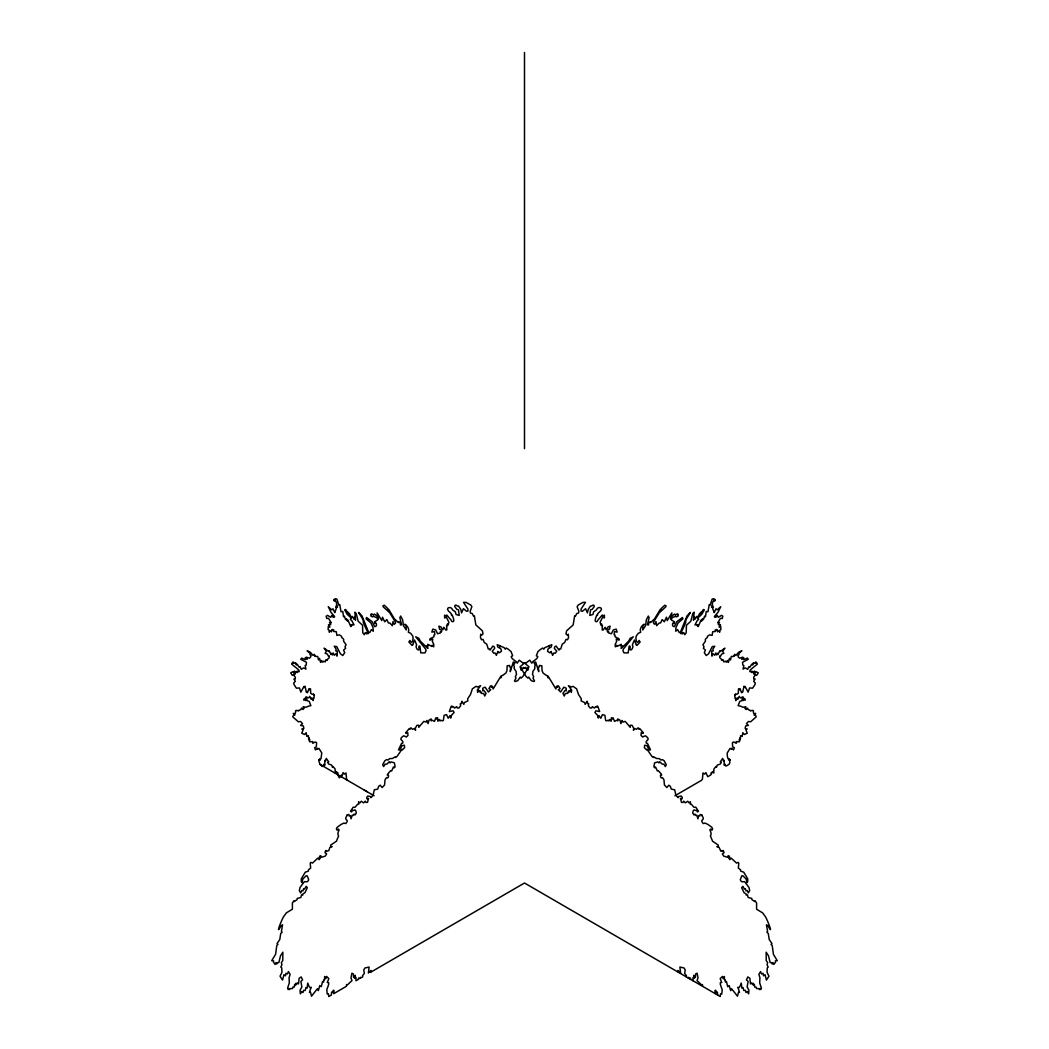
<?xml version="1.0" encoding="UTF-8"?>
<svg xmlns="http://www.w3.org/2000/svg" width="1049" height="1049" viewBox="0 0 1049 1049"><rect width="100%" height="100%" fill="white"/><g stroke="black" fill="none" stroke-linecap="round" stroke-linejoin="round"><path stroke-width="1.5" d="M374.126 795.785L319.932 764.341L319.001 761.443L319.525 758.886L320.994 758.742L321.768 752.933L318.909 748.409L317.637 749.183L317.559 748.252L315.434 749.891L314.648 747.688L316.326 746.901L316.614 742.81C314.884 740.017 311.684 745.996 312.786 741.604L309.665 741.774L308.917 739.794L309.98 739.938L308.458 738.299C310.91 738.47 307.213 736.975 308.445 735.755L306.832 736.385L306.164 732.7L304.682 734.497L301.732 733.225L302.977 730.288L301.981 728.819L302.833 729.409L303.882 728.281L303.331 725.96L300.591 725.41L302.545 723.653L300.525 721.463L298.388 721.83L292.789 716.847L293.379 715.405L294.861 715.116L293.261 713.425L295.215 713.726L295.634 711.996C295.189 709.583 296.657 710.475 298.703 710.947L298.611 710.396C299.726 709.963 301.024 710.081 301.43 708.127L302.951 709.465L303.122 708.049L303.961 708.639L303.24 706.685C307.409 708.219 305.836 706.265 310.884 705.649L309.206 701.388L306.964 700.601L306.662 698.464L305.797 700.548C306.033 697.926 302.164 702.424 304.328 698.555L305.679 698.634C304.997 693.966 309.088 700.548 309.665 696.352L311.291 699.316C311.527 694.464 314.11 704.98 313.008 698.372L313.769 698.791L314.385 695.015L313.599 695.225L313.599 693.822L312.34 694.346L310.701 693.31L310.504 688.878L309.403 688.655L309.022 689.993L308.878 689.036L307.423 692.746L306.819 691.579L306.347 692.222L305.036 686.256L304.079 687.528L303.935 686.452L300.84 692.143L299.463 687.96L296.408 688.196L294.1 684.656L293.707 682.991L295.333 681.326L293.877 679.018L295.175 679.057L295.32 677.221L293.786 675.189L294.992 674.101L292.343 675.372L290.704 672.842L292.632 671.806L294.625 673.524L294.061 671.727L295.293 673.13L294.271 671.124L296.683 672.475L297.588 672.357L296.998 671.19L299.201 671.635L298.847 669.983L291.688 664.148L292.081 663.007L293.51 663.165L292.973 661.932L294.022 663.23L295.582 662.627L296.408 665.04L296.447 664.083C297.759 663.086 299.044 669.419 300.014 666.561L301.338 669.314L303.699 667.859L305.941 669.131L305.154 665.486L306.19 665.079L306.478 662.312L300.735 659.297L301.64 658.09L305.403 659.716L305.233 657.762L307.291 659.205L306.19 657.159L309.468 658.169L310.622 657.002L311.107 655.494L309.953 654.694L310.098 653.383L307.134 650.76L310.386 652.321L313.074 655.455L314.228 654.274L314.831 656.11L315.028 655.402L315.579 656.49L317.703 656.425L318.49 659.939L319.499 658.379L320.601 662.391L321.02 660.424L321.23 661.696L321.859 660.87L322.817 662.247L323.38 661.211L325.308 661.853L325.728 659.887L327.498 660.267L327.196 659.493L329.137 657.88L329.386 655.94L328.35 656.071L327.419 654.143L325.151 653.278L326.344 651.285L324.089 648.164L328.796 651.573L329.176 650.708L331.051 654.563L331.799 653.239L332.402 654.93L333.215 652.989L334.264 655.271L336.113 653.619L337.044 656.176L337.372 651.023L335.798 650.97L336.086 649.095L334.225 646.236L336.716 646.577L340.479 653.881L342.813 655.507L344.715 652.675L343.561 650.131L345.632 648.282L344.964 646.774L346.091 644.781L343.534 641.096C344.728 638.067 340.925 638.461 341.541 636.245L339.299 634.855L336.873 635.419L336.296 631.721L333.7 631.472L333.766 629.793L332.284 630.147L332.218 629.4L331.484 631.839L329.858 630.711L329.281 632.219L329.452 630.436L328.127 629.675L328.271 626.476L329.911 627.105L328.442 624.693L330.737 624.732L329.478 622.463L331.34 622.896L328.507 618.32L326.724 618.464L326.187 616.196L327.485 615.357L330.737 617.284L331.759 615.383L333.254 617.284L333.097 615.973L334.513 617.127L334.539 616.458L330.959 612.223L328.258 606.702L331.786 609.849L332.979 608.774L334.788 612.59A2.282 1.311 60 0 0 335.247 611.279L336.362 608.368L335.601 606.886L337.463 607.371L336.244 605.168L336.886 605.601L336.375 601.995L333.818 600.605L333.857 599.425L335.457 600.526L334.867 598.9L335.693 598.795L336.834 599.031L339.024 605.457L339.719 604.578L341.056 611.777L342.787 611.488L343.548 616.786L344.478 616.196L345.488 619.487L345.908 618.976L346.288 619.907L346.655 618.949L347.534 621.323L347.993 620.156L350.759 626.568L351.323 624.784L351.533 625.873L352.32 624.653L354.024 624.889L351.52 620.156L350.314 619.592L351.127 617.966L347.101 614.216L344.662 609.797L345.659 609.535L347.652 612.695C347.809 610.059 348.596 616.012 349.265 613.272L351.454 617.795L352.097 616.327L354.103 619.225L354.195 617.114L355.532 620.234L354.89 612.157L356.149 613.442L358.194 621.27L362.548 625.243L362.797 632.77L364.278 634.75L365.262 632.586L366.848 633.963L366.822 632.717L368.265 633.583L363.387 622.831L363.098 619.775L358.653 612.459L361.957 615.842L368.422 631.786L369.694 632.665L371.372 629.623L373.274 631.223L373.024 627.499L370.848 622.857L366.088 618.844L366.573 617.494L372.08 621.598L374.663 626.646L376.04 626.187C377.116 624.417 376.067 621.664 374.873 623.552L374.441 621.847L377.312 620.182C378.02 619.487 377.666 619.789 377.142 617.953L373.247 616.078L372.788 616.891L371.031 616.235L371.031 614.124L371.346 614.898L371.884 614.006L373.798 614.78L374.427 614.098L376.735 615.697L378.466 618.871L377.102 612.865L381.784 620.615L382.518 617.192L384.695 621.808L386.832 619.592L388.432 623.001L389.966 623.093L392.326 625.702L393.008 621.585L394.201 624.352L395.263 623.394L395.657 622.477L389.743 612.786L383.082 606.702L383.055 605.719L384.301 605.26L387.737 608.499L388.104 610.085L388.72 609.417L394.437 618.844L398.423 622.582L399.04 621.69C399.695 623.211 400.482 621.939 400.43 624.955L401.61 624.798L399.866 617.664L400.666 616.051L402.619 619.71L403.459 625.729L406.265 629.977L406.068 625.978C402.2 621.834 408.441 625.729 408.743 629.885L408.349 632.272L410.631 633.255L412.768 636.074L413.122 638.251L412.467 641.66L411.274 642.29L409.831 640.428L408.887 642.067L411.955 645.292L412.205 644.492L412.755 645.004L414.578 639.995L416.623 644.807C414.421 648.138 420.308 653.343 418.787 647.036L419.272 645.922L419.915 646.368L420.793 652.898L425.002 652.884L426.104 650.537L425.645 649.095L415.732 636.782L418.839 638.303L420.308 641.083L427.179 647.862L428.031 648.295L426.445 645.909L428.32 645.935L427.717 644.322L432.044 646.459L432.201 645.214L433.709 646.827L433.775 644.23L432.345 641.49L432.791 639.064L429.828 640.139L430.038 638.723L433.906 636.822L433.984 635.051L434.863 634.737L434.522 631.629L431.821 632.101L432.817 629.125L435.781 630.003L437.59 633.753L440.383 632.953L440.357 631.629L441.131 632.167L441.721 631.262L440.619 629.321L439.583 629.387L438.862 626.135L440.882 626.882L442.809 629.793L443.858 627.25L445.786 630.043L446.822 629.977L446.625 625.256L447.713 625.624L447.385 623.945L448.303 624.588L448.88 622.241L446.441 617.31L444.579 617.94L444.632 615.134L446.231 616.025L446.743 615.029L451.109 620.103C451.621 622.713 455.004 622.241 453.43 618.438L452.276 615.134L451.581 615.448L451.175 613.573L448.552 611.069C445.012 607.371 451.673 605.942 452.565 609.889L455.41 611.882L455.987 614.439L459.226 615.435L458.439 609.797L456.813 609.351L454.689 606.506C455.305 603.109 456.839 606.689 458.531 606.007L460.773 609.377L461.586 612.891L463.396 608.708L466.766 611.397L468.024 610.911L467.893 609.01L463.527 602.349L466.058 602.401L470.857 605.063L471.88 606.689L470.109 611.462L470.516 613.101L472.207 613.481L473.532 616.104L474.371 615.789L475.826 624.902L482.383 630.79L483.038 633.976L481.688 635.104L480.704 634.225L480.455 637.451L481.439 639.733L483.038 639.431L484.323 642.499L486.749 644.178L488.296 649.029L489.385 648.846L490.014 650.131L492.846 646.079L494.131 646.682L494.735 648.243L492.283 651.245L493.738 653.186L495.049 652.976L496.426 655.35L497.029 653.134L497.947 652.924L497.659 651.495L499.429 652.727L501.474 651.232L500.898 648.859L497.737 646.945L497.213 644.689L499.783 645.725L499.835 646.984L500.439 646.092L504.136 647.626L505.251 649.174L506.234 648.02L508.122 649.134L511.073 651.586L512.659 655.795C508.477 656.386 514.377 660.385 515.951 661.408L517.223 663.165L519.229 660.175L523.215 663.152L524.225 662.784L528.88 666.705L527.844 670.18L525.523 668.174L525.733 667.282M702.594 986.309L702.437 984.578L701.558 984.867L697.034 980.618L698.018 977.865L697.126 973.236L695.671 973.865L695.408 977.498L693.756 975.255L694.281 978.35L693.114 977.353L693.022 980.763M686.269 976.842L686.413 975.596L684.643 973.446L685.22 970.037L684.105 967.991L679.883 967.047L680.617 973.013L677.982 970.456L678.48 972.331M347.494 780.325L346.576 779.119L346.013 772.956L344.308 774.11L343.128 772.602L342.079 775.854L341.45 775.145L341.213 776.889L340.151 776.562L339.273 777.873L337.306 773.624L338.066 773.061L335.982 771.474L335.339 773.074L335.024 768.878L332.979 766.491L332.441 767.225L331.707 765.062L328.691 764.065L327.616 762.348L328.783 761.928L326.291 758.401L325.518 761.154L324.888 760.315L324.797 764.498C325.846 766.426 322.594 762.544 324.259 765.232L321.964 766.531L321.886 765.416L319.932 764.341M527.332 667.728L527.503 669.065L522.94 676.435L521.078 678.126L520.278 677.116L517.773 680.617L515.295 681.562L514.443 680.985L515.977 678.165L515.321 676.671L516.567 674.245L516.16 672.868C516.79 669.983 513.302 670.285 514.246 666.403L513.722 665.027L515.02 662.653L513.354 661.958L510.247 671.662L510.693 667.112L509.565 666.849L509.552 665.433L507.126 665.8L506.955 670.691L505.933 672.986L502.996 675.215C500.871 674.638 500.845 680.932 500.911 676.133L493.096 688.996L492.506 686.308L491.43 687.239L491.47 685.876L490.473 685.967L488.926 688.629L490.683 689.704L488.388 692.012L485.136 687.161L482.828 688.17L482.697 690.871L483.825 690.386L486.054 693.245L484.782 696.025L483.655 693.507L481.294 693.35L480.927 691.802L480.101 692.379L480.101 690.675L478.79 691.278L478.803 690.176L477.636 692.392L477.347 689.98L480.612 685.705L477.583 687.016L475.984 686.321L472.352 688.852L470.529 694.425L467.749 698.673L467.788 700.955L464.353 702.542L463.828 704.404L462.15 701.86C461.599 699.473 461.835 704.876 460.301 703.774L460.629 705.872L458.859 708.009L457.298 707.931L456.708 706.672L454.519 708.062L453.299 706.606L452.237 707.21L452.106 706.134L451.267 706.213L449.313 711.563L453.155 710.816L454.086 712.494L451.634 715.09L450.677 718.08L450.034 715.575L448.198 718.25L446.572 714.631L444.12 715.3L443.334 720.479L442.272 720.847L440.764 720.217L440.029 720.991L439.111 719.444L437.866 721.214L437.564 717.686L436.148 719.063L435.938 717.791L434.456 721.384L431.768 720.047L431.257 720.912L431.178 718.919L428.989 720.191L428.097 723.64L426.917 720.479L426.078 722.053L423.809 721.397L418.735 727.285L418.656 725.239L416.925 725.318L415.26 728.347L415.561 730.248L414.368 728.465L412.532 729.37L410.893 727.783L410.054 729.239L409.346 728.478L405.635 732.805L406.042 733.513L407.72 732.595L407.995 735.388L406.409 736.988L403.668 735.795L402.357 736.713C398.109 740.397 404.14 739.873 402.698 743.177L401.583 743.335L398.489 749.851L399.617 750.048L402.134 745.564L404.363 745.262L404.612 747.688L402.318 749.917L401.99 749.274L397.178 756.224L395.735 757.483L395.263 756.814L392.562 758.453L389.572 758.663L387.986 760.053L386.714 759.555L384.852 760.748L382.688 764.734L383.672 766.622L385.062 764.17L386.845 764.118L389.376 761.666L390.084 762.951L391.172 761.902L394.372 762.846L394.83 765.193C395.486 766.203 394.608 769.179 393.48 766.937L391.618 771.015L390.7 770.648L387.737 774.005L387.304 775.093L388.51 775.25L388.405 776.916L387.606 777.965L386.517 777.637L385.049 779.748L384.563 785.045L382.098 787.55L380.21 785.203L378.702 786.252L377.745 789.097L374.309 789.805L373.103 795.208L370.94 797.699L370.585 796.558L368.369 796.125C367.216 794.814 365.17 800.78 368.579 798.355L367.491 802.38L365.996 802.433L365.288 801.134L363.688 802.852L361.289 801.239L360.043 802.813L358.561 801.751L358.784 804.177L357.879 804.019L354.982 807.324L353.198 807.192L350.51 811.244L351.481 811.939L352.569 810.366C354.313 811.1 354.798 808.543 355.886 811.061L356.306 813.054L354.955 814.994C353.225 812.332 354.064 816.725 352.162 815.204L351.061 818.81L350.314 815.676L349.173 816.004L348.897 814.47L346.668 815.112L347.022 815.689C342.944 821.144 350.051 818.574 345.816 823.544L343.875 823.072L340.899 824.553C339.653 825.825 334.605 827.805 337.017 830.192L338.224 829.064C340.519 829.89 337.398 831.123 337.962 834.571L338.604 835.935L336.388 841.259L330.658 845.101L330.802 846.543L332.153 846.582L329.911 847.304L328.862 850.542L326.619 851.408L325.99 850.451L325.36 851.303L324.993 852.68L326.645 853.899L325.138 856.207L321.479 857.217L320.824 855.722L319.748 856.05L319.302 857.479L320.483 857.492L319.145 859.682L317.899 858.043L312.471 863.078L310.832 862.396L310.202 863.261L310.661 868.113L308.458 869.791L308.34 871.116L305.285 872.165L301.233 878.918L301.312 881.448L301.81 882.576L302.912 878.983L306.098 875.784L307.213 875.863L308.708 879.731C307.619 882.419 307.108 881.658 304.354 881.658L300.014 887.506L299.332 890.562L300.696 892.935L301.706 890.627L302.964 890.85L303.685 888.634L304.656 888.936L306.111 886.339L307.344 887.677L304.971 892.647L302.873 893.984L302.702 895.203L301.574 894.758L300.814 897.511L297.221 898.416L297.129 899.583L294.258 901.589L293.851 900.763L292.396 903.005L292.396 909.234L286.338 912.879L283.518 916.826C281.945 919.094 274.694 937.478 281.08 925.729L282.574 924.825L281.407 931.302L282.129 932.22L280.726 933.466L279.795 939.498L277.067 943.51L277.959 944.454L276.805 945.398L275.572 954.341L271.717 960.7L273.632 960.832L273.396 961.972L275.113 964.451L276.071 962.562L276.726 964.07L276.962 962.68L278.864 962.562L280.503 955.809L282.85 952.204L282.771 960.596L281.368 962.536L281.919 964.857L280.83 967.073L281.748 967.912L281.932 972.423L280.031 976.199L282.561 980.068L283.951 974.691L285.472 975.832L285.957 973.302L287.452 973.97L288.396 971.597L290.127 974.311L289.091 977.72L289.314 982.952L287.61 988.053L288.265 989.561L288.803 988.446L289.59 989.613L289.996 988.604L292.501 988.564L292.881 987.083L294.205 987.135L294.677 984.355L295.608 985.417L295.962 983.228L296.736 984.146L297.418 982.939L298.493 983.91L299.135 978.311L301.142 976.921L302.597 979.818L300.893 981.497L301.863 986.939L300.08 990.138L300.381 993.849L301.614 991.515L302.977 992.524L303.633 990.361L305.259 990.453L305.875 987.581L307.082 988.21L307.75 983.083L309.088 986.48L310.255 987.843L311.133 987.24L309.442 992.433L310.543 992.328L311.514 996.183L317.441 988.696L318.332 990.597L319.84 985.536L321.296 986.689L322.581 981.444L323.617 982.061L323.826 979.74L324.626 979.674L324.6 976.527L325.898 978.625L326.501 976.37L328.822 978.599L327.275 982.533C330.92 980.999 326.882 988.656 326.777 989.902L327.249 994.085L328.455 993.757L328.77 996.55L331.366 995.042L331.602 992.066L332.638 992.524L333.241 990.256L334.054 990.518L333.779 993.639L346.406 986.309L346.563 984.578L347.442 984.867L351.966 980.618L350.982 977.865L351.874 973.236L353.329 973.865L353.592 977.498L355.244 975.255L354.719 978.35L355.886 977.353L355.978 980.763L358.207 979.478L358.64 977.97L359.545 978.625L360.358 977.327L360.856 977.93L362.731 976.842L362.587 975.596L364.357 973.446L363.78 970.037L364.895 967.991L369.117 967.047L368.383 973.013L371.018 970.456L370.52 972.331L524.5 883.009L720.23 996.55L720.545 993.757L721.751 994.085L722.223 989.902C722.118 988.656 718.08 980.999 721.725 982.533L720.178 978.599L722.499 976.37L723.102 978.625L724.4 976.527L724.374 979.674L725.174 979.74L725.384 982.061L726.419 981.444L727.704 986.689L729.16 985.536L730.668 990.597L731.559 988.696L737.486 996.183L738.457 992.328L739.558 992.433L737.867 987.24L738.745 987.843L739.912 986.48L741.25 983.083L741.918 988.21L743.125 987.581L743.741 990.453L745.367 990.361L746.023 992.524L747.386 991.515L748.619 993.849L748.92 990.138L747.137 986.939L748.107 981.497L746.403 979.818L747.858 976.921L749.865 978.311L750.507 983.91L751.582 982.939L752.264 984.146L753.038 983.228L753.392 985.417L754.323 984.355L754.795 987.135L756.119 987.083L756.499 988.564L759.004 988.604L759.41 989.613L760.197 988.446L760.735 989.561L761.39 988.053L759.686 982.952L759.909 977.72L758.873 974.311L760.604 971.597L761.548 973.97L763.043 973.302L763.528 975.832L765.049 974.691L766.439 980.068L768.969 976.199L767.068 972.423L767.252 967.912L768.17 967.073L767.081 964.857L767.632 962.536L766.229 960.596L766.15 952.204L768.497 955.809L770.136 962.562L772.038 962.68L772.274 964.07L772.929 962.562L773.887 964.451L775.604 961.972L775.368 960.832L777.283 960.7L773.428 954.341L772.195 945.398L771.041 944.454L771.933 943.51L769.205 939.498L768.274 933.466L766.871 932.22L767.593 931.302L766.426 924.825L767.92 925.729C774.306 937.478 767.055 919.094 765.482 916.826L762.662 912.879L756.604 909.234L756.604 903.005L755.149 900.763L754.742 901.589L751.871 899.583L751.779 898.416L748.186 897.511L747.426 894.758L746.298 895.203L746.127 893.984L744.029 892.647L741.656 887.677L742.889 886.339L744.344 888.936L745.314 888.634L746.036 890.85L747.294 890.627L748.304 892.935L749.668 890.562L748.986 887.506L744.646 881.658C741.892 881.658 741.381 882.419 740.292 879.731L741.787 875.863L742.902 875.784L746.088 878.983L747.19 882.576L747.688 881.448L747.767 878.918L743.715 872.165L740.66 871.116L740.542 869.791L738.339 868.113L738.798 863.261L738.168 862.396L736.529 863.078L731.101 858.043L729.855 859.682L728.517 857.492L729.698 857.479L729.252 856.05L728.176 855.722L727.521 857.217L723.862 856.207L722.355 853.899L724.007 852.68L723.64 851.303L723.01 850.451L722.381 851.408L721.568 850.569L720.781 851.132L719.089 847.304L716.847 846.582L718.198 846.543L718.342 845.101L712.612 841.259L710.396 835.935L711.038 834.571C711.602 831.123 708.481 829.89 710.776 829.064L711.983 830.192C714.395 827.805 709.347 825.825 708.101 824.553L705.125 823.072L703.184 823.544C698.949 818.574 706.056 821.144 701.978 815.689L702.332 815.112L700.103 814.47L699.827 816.004L698.686 815.676L697.939 818.81L696.838 815.204C694.936 816.725 695.775 812.332 694.045 814.994L692.694 813.054L693.114 811.061C694.202 808.543 694.687 811.1 696.431 810.366L697.519 811.939L698.49 811.244L695.802 807.192L694.018 807.324L691.121 804.019L690.216 804.177L690.439 801.751L688.957 802.813L687.711 801.239L685.312 802.852L683.712 801.134L683.004 802.433L681.509 802.38L680.421 798.355C683.83 800.78 681.784 794.814 680.631 796.125L678.415 796.558L678.06 797.699L675.897 795.208L674.691 789.805L671.255 789.097L670.298 786.252L668.79 785.203L666.902 787.55L664.437 785.045L663.951 779.748L662.483 777.637L661.394 777.965L660.595 776.916L660.49 775.25L661.696 775.093L661.263 774.005L658.3 770.648L657.382 771.015L655.52 766.937C654.392 769.179 653.514 766.203 654.17 765.193L654.628 762.846L657.828 761.902L658.916 762.951L659.624 761.666L662.155 764.118L663.938 764.17L665.328 766.622L666.312 764.734L664.148 760.748L662.286 759.555L661.014 760.053L659.428 758.663L656.438 758.453L653.737 756.814L653.265 757.483L651.822 756.224L647.01 749.274L646.682 749.917L644.388 747.688L644.637 745.262L646.866 745.564L649.383 750.048L650.511 749.851L647.417 743.335L646.302 743.177C644.86 739.873 650.891 740.397 646.643 736.713L645.332 735.795L642.591 736.988L641.005 735.388L641.28 732.595L642.958 733.513L643.365 732.805L639.654 728.478L638.946 729.239L638.107 727.783L636.468 729.37L634.632 728.465L633.439 730.248L633.74 728.347L632.075 725.318L630.344 725.239L630.265 727.285L625.191 721.397L622.922 722.053L622.083 720.479L620.903 723.64L620.011 720.191L617.822 718.919L617.743 720.912L617.232 720.047L614.544 721.384L613.062 717.791L612.852 719.063L611.436 717.686L611.134 721.214L609.889 719.444L608.971 720.991L608.236 720.217L606.728 720.847L605.666 720.479L604.88 715.3L602.428 714.631L600.802 718.25L598.966 715.575L598.323 718.08L597.366 715.09L594.914 712.494L595.845 710.816L599.687 711.563L597.733 706.213L596.894 706.134L596.763 707.21L595.701 706.606L594.481 708.062L592.292 706.672L591.702 707.931L590.141 708.009L588.371 705.872L588.699 703.774C587.165 704.876 587.401 699.473 586.85 701.86L585.172 704.404L584.647 702.542L581.212 700.955L581.251 698.673L578.471 694.425L576.648 688.852L573.016 686.321L571.417 687.016L568.388 685.705L571.653 689.98L571.364 692.392L570.197 690.176L570.21 691.278L568.899 690.675L568.899 692.379L568.073 691.802L567.706 693.35L565.345 693.507L564.218 696.025L562.946 693.245L565.175 690.386L566.303 690.871L566.172 688.17L563.864 687.161L560.612 692.012L558.317 689.704L560.074 688.629L558.527 685.967L557.53 685.876L557.57 687.239L556.495 686.308L555.904 688.996L548.089 676.133C548.155 680.932 548.129 674.638 546.005 675.215L543.067 672.986L542.045 670.691L541.874 665.8L539.448 665.433L539.435 666.849L538.307 667.112L538.753 671.662L535.646 661.958L533.98 662.653L535.278 665.027L534.754 666.403C535.698 670.285 532.21 669.983 532.84 672.868L532.433 674.245L533.679 676.671L533.023 678.165L534.557 680.985L533.705 681.562L531.227 680.617L528.722 677.116L527.922 678.126L526.06 676.435L521.497 669.065L521.668 667.728M688.144 977.93L688.642 977.327L689.455 978.625L690.36 977.97L690.793 979.478M674.874 795.785L701.506 780.325L702.424 779.119L702.987 772.956L704.692 774.11L705.872 772.602L707.773 776.693L710.514 775.106L711.694 773.624L710.934 773.061L713.018 771.474L713.661 773.074L713.976 768.878L716.021 766.491L716.559 767.225L717.293 765.062L720.309 764.065L721.384 762.348L720.217 761.928L722.709 758.401L723.482 761.154L724.112 760.315L724.203 764.498C723.154 766.426 726.406 762.544 724.741 765.232L726.092 766.072L729.068 764.341L729.816 762.741L729.475 758.886L728.006 758.742L727.311 756.106L727.232 752.933L730.091 748.409L731.363 749.183L731.441 748.252L733.566 749.891L734.352 747.688L732.674 746.901L732.386 742.81C734.116 740.017 737.316 745.996 736.214 741.604L739.335 741.774L740.083 739.794L739.021 739.938L740.542 738.299C738.09 738.47 741.787 736.975 740.555 735.755L742.168 736.385L742.836 732.7L744.318 734.497L747.268 733.225L746.023 730.288L747.019 728.819L746.167 729.409L745.118 728.281L745.669 725.96L748.409 725.41L746.455 723.653L748.475 721.463L750.612 721.83L756.211 716.847L755.621 715.405L754.139 715.116L755.739 713.425L753.785 713.726L753.366 711.996C753.811 709.583 752.343 710.475 750.297 710.947L750.389 710.396C749.274 709.963 747.976 710.081 747.57 708.127L746.049 709.465L745.878 708.049L745.039 708.639L745.76 706.685C741.591 708.219 743.164 706.265 738.116 705.649L739.794 701.388L742.036 700.601L742.338 698.464L743.203 700.548C742.967 697.926 746.836 702.424 744.672 698.555L743.321 698.634C744.003 693.966 739.912 700.548 739.335 696.352L737.709 699.316C737.473 694.464 734.89 704.98 735.992 698.372L735.231 698.791L734.615 695.015L735.401 695.225L735.401 693.822L736.66 694.346L738.299 693.31L738.496 688.878L739.597 688.655L739.978 689.993L740.122 689.036L741.577 692.746L742.181 691.579L742.653 692.222L743.964 686.256L744.921 687.528L745.065 686.452L748.16 692.143L749.537 687.96L752.592 688.196L754.9 684.656L755.293 682.991L753.667 681.326L755.123 679.018L753.825 679.057L753.68 677.221L755.214 675.189L754.008 674.101L756.657 675.372L758.296 672.842L756.368 671.806L754.375 673.524L754.939 671.727L753.707 673.13L754.729 671.124L752.317 672.475L751.412 672.357L752.002 671.19L749.799 671.635L750.153 669.983L757.312 664.148L756.919 663.007L755.49 663.165L756.027 661.932L754.978 663.23L753.418 662.627L752.592 665.04L752.553 664.083C751.241 663.086 749.956 669.419 748.986 666.561L747.662 669.314L745.301 667.859L743.059 669.131L743.846 665.486L742.81 665.079L742.522 662.312L748.265 659.297L747.36 658.09L743.597 659.716L743.767 657.762L741.709 659.205L742.81 657.159L739.532 658.169L738.378 657.002L737.893 655.494L739.047 654.694L738.902 653.383L741.866 650.76L738.614 652.321L735.926 655.455L734.772 654.274L734.169 656.11L733.972 655.402L733.421 656.49L731.297 656.425L730.51 659.939L729.501 658.379L728.399 662.391L727.98 660.424L727.77 661.696L727.141 660.87L726.183 662.247L725.62 661.211L723.692 661.853L723.272 659.887L721.502 660.267L721.804 659.493L719.863 657.88L719.614 655.94L720.65 656.071L721.581 654.143L723.849 653.278L722.656 651.285L724.911 648.164L720.204 651.573L719.824 650.708L717.949 654.563L717.201 653.239L716.598 654.93L715.785 652.989L714.736 655.271L712.887 653.619L711.956 656.176L711.628 651.023L713.202 650.97L712.914 649.095L714.775 646.236L712.284 646.577L708.521 653.881L706.187 655.507L704.285 652.675L705.439 650.131L703.368 648.282L704.036 646.774L702.909 644.781L705.466 641.096C704.272 638.067 708.075 638.461 707.459 636.245L709.701 634.855L712.127 635.419L712.704 631.721L715.3 631.472L715.234 629.793L716.716 630.147L716.782 629.4L717.516 631.839L719.142 630.711L719.719 632.219L719.548 630.436L720.873 629.675L720.729 626.476L719.089 627.105L720.558 624.693L718.263 624.732L719.522 622.463L717.66 622.896L720.493 618.32L722.276 618.464L722.813 616.196L721.515 615.357L718.263 617.284L717.241 615.383L715.746 617.284L715.903 615.973L714.487 617.127L714.461 616.458L718.041 612.223L720.742 606.702L717.214 609.849L716.021 608.774L714.212 612.59A2.282 1.311 -60 0 1 713.753 611.279L712.638 608.368L713.399 606.886L711.537 607.371L712.756 605.168L712.114 605.601L712.625 601.995L715.182 600.605L715.143 599.425L713.543 600.526L714.133 598.9L713.307 598.795L712.166 599.031L709.976 605.457L709.281 604.578L707.944 611.777L706.213 611.488L705.452 616.786L704.522 616.196L703.512 619.487L703.092 618.976L702.712 619.907L702.345 618.949L701.466 621.323L701.007 620.156L698.241 626.568L697.677 624.784L697.467 625.873L696.68 624.653L694.976 624.889L697.48 620.156L698.686 619.592L697.873 617.966L701.899 614.216L704.338 609.797L703.341 609.535L701.348 612.695C701.191 610.059 700.404 616.012 699.735 613.272L697.546 617.795L696.903 616.327L694.897 619.225L694.805 617.114L693.468 620.234L694.11 612.157L692.851 613.442L690.806 621.27L686.452 625.243L686.203 632.77L684.722 634.75L683.738 632.586L682.152 633.963L682.178 632.717L680.735 633.583L685.613 622.831L685.902 619.775L690.347 612.459L687.043 615.842L680.578 631.786L679.306 632.665L677.628 629.623L675.726 631.223L675.976 627.499L678.152 622.857L682.912 618.844L682.427 617.494L676.92 621.598L674.337 626.646L672.96 626.187C671.885 624.417 672.934 621.664 674.127 623.552L674.559 621.847L671.688 620.182C670.98 619.487 671.334 619.789 671.858 617.953L675.753 616.078L676.212 616.891L677.969 616.235L677.969 614.124L677.654 614.898L677.116 614.006L675.202 614.78L674.573 614.098L672.265 615.697L670.534 618.871L671.898 612.865L667.216 620.615L666.482 617.192L664.305 621.808L662.168 619.592L660.568 623.001L659.034 623.093L656.674 625.702L655.992 621.585L654.799 624.352L653.737 623.394L653.343 622.477L659.257 612.786L665.918 606.702L665.945 605.719L664.699 605.26L661.263 608.499L660.896 610.085L660.28 609.417L654.563 618.844L650.577 622.582L649.96 621.69C649.305 623.211 648.518 621.939 648.57 624.955L647.39 624.798L649.134 617.664L648.334 616.051L646.381 619.71L645.541 625.729L642.735 629.977L642.932 625.978C646.8 621.834 640.559 625.729 640.257 629.885L640.651 632.272L638.369 633.255L636.232 636.074L635.878 638.251L636.533 641.66L637.726 642.29L639.169 640.428L640.113 642.067L637.045 645.292L636.795 644.492L636.245 645.004L634.422 639.995L632.377 644.807C634.579 648.138 628.692 653.343 630.213 647.036L629.728 645.922L629.085 646.368L628.207 652.898L623.998 652.884L622.896 650.537L623.355 649.095L633.268 636.782L630.161 638.303L628.692 641.083L621.821 647.862L620.969 648.295L622.555 645.909L620.68 645.935L621.283 644.322L616.956 646.459L616.799 645.214L615.291 646.827L615.225 644.23L616.655 641.49L616.209 639.064L619.172 640.139L618.962 638.723L615.094 636.822L615.016 635.051L614.137 634.737L614.478 631.629L617.179 632.101L616.183 629.125L613.219 630.003L611.41 633.753L608.617 632.953L608.643 631.629L607.869 632.167L607.279 631.262L608.381 629.321L609.417 629.387L610.138 626.135L608.118 626.882L606.191 629.793L605.142 627.25L603.214 630.043L602.178 629.977L602.375 625.256L601.287 625.624L601.615 623.945L600.697 624.588L600.12 622.241L602.559 617.31L604.421 617.94L604.368 615.134L602.769 616.025L602.257 615.029L597.891 620.103C597.379 622.713 593.996 622.241 595.57 618.438L596.724 615.134L597.419 615.448L597.825 613.573L600.448 611.069C603.988 607.371 597.327 605.942 596.435 609.889L593.59 611.882L593.013 614.439L589.774 615.435L590.561 609.797L592.187 609.351L594.311 606.506C593.695 603.109 592.161 606.689 590.469 606.007L588.227 609.377L587.414 612.891L585.604 608.708L582.234 611.397L580.976 610.911L581.107 609.01L585.473 602.349L582.942 602.401L578.143 605.063L577.12 606.689L578.891 611.462L578.484 613.101L576.793 613.481L575.468 616.104L574.629 615.789L573.174 624.902L566.617 630.79L565.962 633.976L567.312 635.104L568.296 634.225L568.545 637.451L567.561 639.733L565.962 639.431L564.677 642.499L562.251 644.178L560.704 649.029L559.615 648.846L558.986 650.131L556.154 646.079L554.869 646.682L554.265 648.243L556.717 651.245L555.262 653.186L553.951 652.976L552.574 655.35L551.971 653.134L551.053 652.924L551.341 651.495L549.571 652.727L547.526 651.232L548.102 648.859L551.263 646.945L551.787 644.689L549.217 645.725L549.165 646.984L548.561 646.092L544.864 647.626L543.749 649.174L542.766 648.02L540.878 649.134L537.927 651.586L536.341 655.795C540.523 656.386 534.623 660.385 533.049 661.408L531.777 663.165L529.771 660.175L525.785 663.152L524.775 662.784L520.12 666.705L521.156 670.18L523.477 668.174L523.267 667.282M364.042 789.923L367.111 791.707M715.221 993.639L714.946 990.518L715.759 990.256L716.362 992.524L717.398 992.066L717.634 995.042M524.5 52.45L524.5 448.67M525.523 668.174L523.582 668.187L525.418 668.187M319.945 759.961L318.765 760.014L319.879 760.105M730.235 760.014L729.055 759.961L730.235 760.014"/></g></svg>
